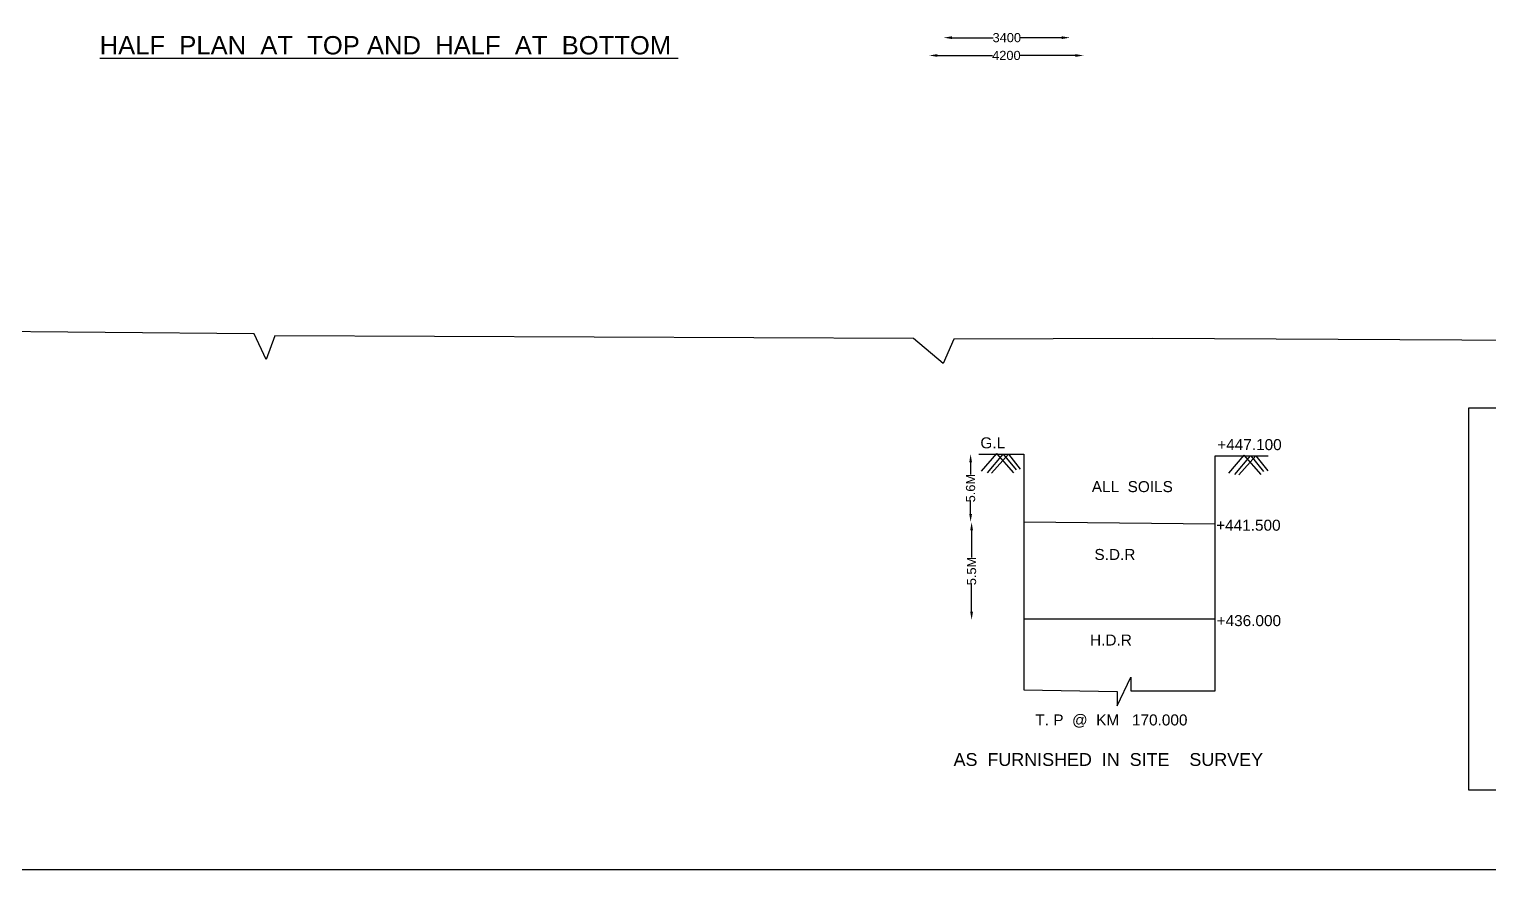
# Model space of a CAD drawing. Header units: millimetres. Extents: x 687 to 122702, y 4423 to 86488.
# Drawn here: x 41107 to 80954, y 4423 to 27358 of the extents above; entities that cross this region are included whole.
import ezdxf

# ---------------------------------------------------------------- set-up
doc = ezdxf.new("R2010")
doc.units = ezdxf.units.MM
doc.header["$MEASUREMENT"] = 0
for name, color, linetype in [('DIM', 7, 'Continuous'), ('DWG', 7, 'Continuous'), ('TEXT', 7, 'Continuous')]:
    doc.layers.add(name, color=color, linetype=linetype)
doc.styles.get("Standard").update_dxf_attribs({"font": 'arial.ttf'})
doc.dimstyles.new('Civil', dxfattribs={"dimtxt": 250, "dimasz": 225, "dimexe": 0.1, "dimexo": 0.0625, "dimgap": 0.09, "dimtad": 0, "dimdec": 0, "dimzin": 12, "dimdsep": 46, "dimtxsty": 'Standard', "dimcen": 0.1, "dimse1": 1, "dimse2": 1, "dimadec": 0, "dimazin": 2, "dimtfac": 1, "dimtdec": 0, "dimtofl": 0, "dimtmove": 0, "dimatfit": 3, "dimfxl": 1, "dimfrac": 1, "dimtolj": 1, "dimtzin": 0, "dimarcsym": 0})

# ---------------------------------------------------------------- blocks, each defined once
blk = doc.blocks.new('*D158')
at = {"layer": 'Defpoints', "color": 0, "transparency": 16777216}
for p in [(65676, 26664), (69892, 26664), (69892, 26641)]:
    blk.add_point(p, dxfattribs=at)
at = {"layer": 'DIM', "color": 0, "lineweight": -2, "transparency": 16777216}
for p, q in [((65901, 26641), (67406, 26641)), ((69667, 26641), (68162, 26641))]:
    blk.add_line(p, q, dxfattribs=at)
at = {"layer": 'DIM', "color": 0, "transparency": 16777216}
for points in [[(65901, 26679), (65901, 26604), (65676, 26641)], [(69667, 26679), (69667, 26604), (69892, 26641)]]:
    blk.add_solid(points, dxfattribs=at)
at = {"layer": 'DIM', "color": 0, "transparency": 16777216, "insert": (67784, 26641), "char_height": 250, "attachment_point": 5}
blk.add_mtext('\\A1;4200', dxfattribs=at)
blk = doc.blocks.new('*D159')
at = {"layer": 'Defpoints', "color": 0, "transparency": 16777216}
for p in [(66070, 27104), (69521, 27127), (69521, 27104)]:
    blk.add_point(p, dxfattribs=at)
at = {"layer": 'DIM', "color": 0, "lineweight": -2, "transparency": 16777216}
for p, q in [((66295, 27127), (67423, 27127)), ((69296, 27127), (68168, 27127))]:
    blk.add_line(p, q, dxfattribs=at)
at = {"layer": 'DIM', "color": 0, "transparency": 16777216}
for points in [[(66295, 27165), (66295, 27090), (66070, 27127)], [(69296, 27165), (69296, 27090), (69521, 27127)]]:
    blk.add_solid(points, dxfattribs=at)
at = {"layer": 'DIM', "color": 0, "transparency": 16777216, "insert": (67795, 27127), "char_height": 250, "attachment_point": 5}
blk.add_mtext('\\A1;3400', dxfattribs=at)
blk = doc.blocks.new('*D194')
at = {"layer": 'Defpoints', "color": 0, "transparency": 16777216}
for p in [(67029, 15765), (66807, 13909), (67029, 13909)]:
    blk.add_point(p, dxfattribs=at)
at = {"layer": 'DIM', "color": 0, "lineweight": -2, "transparency": 16777216}
for p, q in [((66807, 15540), (66807, 15205)), ((66807, 14134), (66807, 14469))]:
    blk.add_line(p, q, dxfattribs=at)
at = {"layer": 'DIM', "color": 0, "transparency": 16777216}
for points in [[(66770, 15540), (66845, 15540), (66807, 15765)], [(66770, 14134), (66845, 14134), (66807, 13909)]]:
    blk.add_solid(points, dxfattribs=at)
at = {"layer": 'DIM', "color": 0, "transparency": 16777216, "insert": (66807, 14837), "char_height": 250, "attachment_point": 5, "rotation": 90}
blk.add_mtext('\\A1;5.6M', dxfattribs=at)
blk = doc.blocks.new('*D195')
at = {"layer": 'Defpoints', "color": 0, "transparency": 16777216}
for p in [(66807, 13909), (66807, 11240), (66834, 11240)]:
    blk.add_point(p, dxfattribs=at)
at = {"layer": 'DIM', "color": 0, "lineweight": -2, "transparency": 16777216}
for p, q in [((66834, 13684), (66834, 12942)), ((66834, 11465), (66834, 12207))]:
    blk.add_line(p, q, dxfattribs=at)
at = {"layer": 'DIM', "color": 0, "transparency": 16777216}
for points in [[(66797, 13684), (66872, 13684), (66834, 13909)], [(66797, 11465), (66872, 11465), (66834, 11240)]]:
    blk.add_solid(points, dxfattribs=at)
at = {"layer": 'DIM', "color": 0, "transparency": 16777216, "insert": (66834, 12575), "char_height": 250, "attachment_point": 5, "rotation": 90}
blk.add_mtext('\\A1;5.5M', dxfattribs=at)

msp = doc.modelspace()

# ---------------------------------------------------------------- linework, layer by layer
at = {"layer": 'DIM'}
msp.add_lwpolyline([(80406.7, 17029.5), (95950.3, 17029.5), (95950.3, 6591.1), (80406.7, 6591.1)], close=True, dxfattribs=at)
at = {"layer": 'DWG'}
msp.add_lwpolyline([(122702, 4422.8), (687.4, 4422.8), (687.4, 86488.1), (122702, 86488.1)], close=True, dxfattribs=at)
for points in [[(93730, 18798.2), (71768.6, 18923.2), (66349.2, 18905.4), (66060, 18237.3), (65246.8, 18923.4), (47810, 18996.3), (47575.1, 18346.3), (47249.8, 19050.5), (30966.7, 19194.1), (30713.7, 18562.2), (30316.1, 19862.2), (30045, 19121.9), (3270.6, 19307.5)], [(67028.6, 15765.2), (68263, 15765.2), (68263, 9333.5), (70810.9, 9290.9), (70810.9, 8900.6), (71178.6, 9675.5), (71178.6, 9308.2), (73482.5, 9308.2), (73482.5, 15718.5), (74932.2, 15718.5)], [(67514.2, 15785.1), (67095.4, 15296.1)], [(67682.7, 15765.2), (67258.6, 15258.1)], [(67840.4, 15765.2), (67378.2, 15247.2)], [(67514.2, 15785.1), (67976.4, 15252.6)], [(67699.1, 15765.2), (68047.1, 15339.5)], [(67840.4, 15765.2), (68161.3, 15355.8)], [(74269.9, 15738.3), (73851.2, 15249.3)], [(74438.5, 15718.5), (74014.3, 15211.3)], [(74596.2, 15718.5), (74134, 15200.4)], [(74269.9, 15738.3), (74732.2, 15205.9)], [(74454.8, 15718.5), (74802.8, 15292.8)], [(74596.2, 15718.5), (74917, 15309.1)], [(68263, 13916.3), (73482.5, 13858.8)], [(68263, 11274.6), (73482.5, 11274.6)]]:
    msp.add_lwpolyline(points, dxfattribs=at)

# ---------------------------------------------------------------- texts
at = {"layer": 'TEXT'}
for s, height, p in [('%%UHALF  PLAN  AT  TOP AND  HALF  AT  BOTTOM ', 500, (43031.2, 26670.7)), ('G.L', 300, (67073.6, 15922.1)), ('+447.100', 300, (73540.1, 15874.3)), ('ALL  SOILS', 300, (70115.5, 14727.8)), ('+441.500', 300, (73510.2, 13675.1)), ('S.D.R', 300, (70187.6, 12876.5)), ('+436.000', 300, (73523.1, 11071.5)), ('H.D.R', 300, (70068.4, 10541.6)), ('T. P  @  KM   170.000', 300, (68575.3, 8361.9)), ('AS  FURNISHED  IN  SITE    SURVEY', 350, (66342.2, 7256.9))]:
    msp.add_text(s, height=height, dxfattribs=at).set_placement(p)

# ---------------------------------------------------------------- dimensions: what is measured, and where the dimension line sits
at = {"layer": 'DIM'}
for p1, p2, distance, text, picture, middle in [((66070, 27103.9), (69521, 27103.9), 23.1, '3400', '*D159', (67795.5, 27127)), ((65676.3, 26664.4), (69891.5, 26664.4), -23.1, '4200', '*D158', (67783.9, 26641.2)), ((67028.6, 15765.2), (67028.6, 13909.4), -221.4, '5.6M', '*D194', (66807.2, 14837.3)), ((66807.2, 13909.4), (66807.2, 11239.6), 27.1, '5.5M', '*D195', (66834.3, 12574.5))]:
    dim = msp.add_aligned_dim(p1=p1, p2=p2, distance=distance, text=text, dimstyle='Civil', dxfattribs=at)
    dim.commit()
    dim.dimension.update_dxf_attribs({"geometry": picture, "text_midpoint": middle})

doc.saveas('drawing.dxf')
